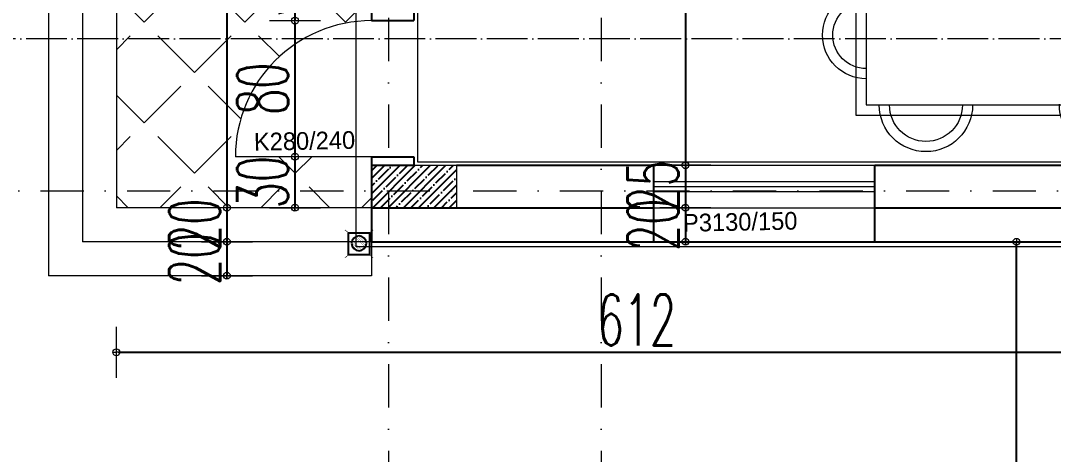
# Model space of a CAD drawing. Header units: millimetres. Extents: x -16104 to 67872, y -88009 to 12107.
# Drawn here: x 28799 to 29406, y -6715 to -6460 of the extents above; entities that cross this region are included whole.
import ezdxf

# ---------------------------------------------------------------- set-up
doc = ezdxf.new("R2010")
doc.units = ezdxf.units.MM
for name, pattern in [('ACAD_ISO04W100', [30, 24, -3, 0, -3]), ('ACAD_ISO07W100', [3, 0, -3]), ('DASHDOTX2', [50.8, 25.4, -12.7, 0, -12.7])]:
    doc.linetypes.add(name, pattern=pattern)
doc.layers.get('0').update_dxf_attribs({"color": 241})
for name, color, linetype, lineweight in [('AKS', 1, 'ACAD_ISO07W100', 5), ('akslar', 144, 'Continuous', 20), ('balkon', 6, 'Continuous', 5), ('duvar', 123, 'Continuous', 25), ('emsal&kolon', 1, 'Continuous', 5), ('kapı', 3, 'Continuous', 5), ('OLCU', 54, 'Continuous', 13), ('pencere', 5, 'Continuous', 5), ('POZ', 36, 'Continuous', 18), ('SıVA', 40, 'Continuous', 9), ('tefriş', 30, 'Continuous', 5), ('ÖLÇÜ', 252, 'Continuous', 20)]:
    doc.layers.add(name, color=color, linetype=linetype, lineweight=lineweight)
doc.styles.add('DIM', font='Txttw.shx', dxfattribs={"width": 0.6})
doc.styles.add('M2', font='stylu.ttf', dxfattribs={"height": 10})
doc.dimstyles.new('50', dxfattribs={"dimscale": 0, "dimtxt": 30, "dimasz": 1, "dimexe": 0, "dimexo": 2, "dimgap": 4, "dimtad": 1, "dimdec": 0, "dimzin": 0, "dimdsep": 46, "dimtxsty": 'DIM', "dimblk1": 'DOT', "dimblk2": 'DOT', "dimsah": 1, "dimcen": 1.5, "dimdle": 3, "dimse1": 1, "dimse2": 1, "dimclrd": 256, "dimclre": 9, "dimclrt": 256, "dimadec": 0, "dimazin": 0, "dimtfac": 0.24, "dimtdec": 0, "dimtix": 1, "dimtmove": 2, "dimatfit": 3, "dimldrblk": 'DOT', "dimfxl": 0, "dimtolj": 1, "dimtzin": 15, "dimarcsym": 0})

# ---------------------------------------------------------------- blocks, each defined once
blk = doc.blocks.new('rb')
at = {"layer": 'tefriş'}
for points in [[(1548.4, 487.07), (1595.5, 487.07), (1595.5, 394.92), (1548.4, 394.92)], [(1551.4, 484.07), (1592.5, 484.07), (1592.5, 397.92), (1551.4, 397.92)]]:
    blk.add_lwpolyline(points, close=True, dxfattribs=at)
for centre, radius, start, end in [((1571.95, 484.07), 12.83, 0, 180), ((1571.95, 484.07), 9.83, 0, 180), ((1551.4, 466.84), 14.18, 90, 270), ((1592.5, 466.49), 13.72, 270, 90), ((1551.4, 466.84), 11.18, 90, 270), ((1592.5, 466.49), 10.72, 270, 90), ((1551.4, 415.62), 14.18, 90, 270), ((1551.4, 415.62), 11.18, 90, 270), ((1592.29, 413.54), 13.72, 270, 90), ((1592.29, 413.54), 10.72, 270, 90), ((1571.95, 397.92), 13.83, 180, 0), ((1571.95, 397.92), 10.83, 180, 0)]:
    blk.add_arc(centre, radius, start, end, dxfattribs=at)
blk = doc.blocks.new('DOT')
for p, q in [((0, 15), (0, -15)), ((-2, 0), (0, 0)), ((2, 0), (0, 0))]:
    blk.add_line(p, q)
blk.add_circle((0, 0), 2)
blk = doc.blocks.new('*D7673')
at = {"layer": 'Defpoints', "color": 0, "transparency": 16777216}
for p in [(28919.93, -6074.87), (28919.93, -6569.56), (28919.93, -6569.56)]:
    blk.add_point(p, dxfattribs=at)
at = {"layer": 'OLCU', "lineweight": -2, "transparency": 16777216}
blk.add_line((28919.93, -6075.87), (28919.93, -6568.56), dxfattribs=at)
for p, rotation in [((28919.93, -6074.87), 90), ((28919.93, -6569.56), 270)]:
    blk.add_blockref('DOT', p, dxfattribs=dict(at, rotation=rotation))
at = {"layer": 'OLCU', "transparency": 16777216, "insert": (28900.93, -6322.22), "char_height": 30, "attachment_point": 5, "rotation": 90, "style": 'DIM'}
blk.add_mtext('\\A1;495', dxfattribs=at)
blk = doc.blocks.new('*D7674')
at = {"layer": 'Defpoints', "color": 0, "transparency": 16777216}
for p in [(28919.93, -6569.56), (28919.93, -6589.56), (28919.93, -6589.56)]:
    blk.add_point(p, dxfattribs=at)
at = {"layer": 'OLCU', "lineweight": -2, "transparency": 16777216}
for p, q in [((28919.93, -6568.56), (28919.93, -6567.56)), ((28919.93, -6569.56), (28919.93, -6589.56)), ((28919.93, -6590.56), (28919.93, -6591.56))]:
    blk.add_line(p, q, dxfattribs=at)
for p, rotation in [((28919.93, -6569.56), 270), ((28919.93, -6589.56), 90)]:
    blk.add_blockref('DOT', p, dxfattribs=dict(at, rotation=rotation))
at = {"layer": 'OLCU', "transparency": 16777216, "insert": (28900.93, -6579.56), "char_height": 30, "attachment_point": 5, "rotation": 90, "style": 'DIM'}
blk.add_mtext('\\A1;20', dxfattribs=at)
blk = doc.blocks.new('*D7988')
at = {"layer": 'Defpoints', "color": 0, "transparency": 16777216}
for p in [(28919.93, -6589.56), (28919.93, -6609.56), (28919.93, -6609.56)]:
    blk.add_point(p, dxfattribs=at)
at = {"layer": 'OLCU', "lineweight": -2, "transparency": 16777216}
for p, q in [((28919.93, -6588.56), (28919.93, -6587.56)), ((28919.93, -6589.56), (28919.93, -6609.56)), ((28919.93, -6610.56), (28919.93, -6611.56))]:
    blk.add_line(p, q, dxfattribs=at)
for p, rotation in [((28919.93, -6589.56), 270), ((28919.93, -6609.56), 90)]:
    blk.add_blockref('DOT', p, dxfattribs=dict(at, rotation=rotation))
at = {"layer": 'OLCU', "transparency": 16777216, "insert": (28900.93, -6599.56), "char_height": 30, "attachment_point": 5, "rotation": 90, "style": 'DIM'}
blk.add_mtext('\\A1;20', dxfattribs=at)
blk = doc.blocks.new('*D7991')
at = {"layer": 'Defpoints', "color": 0, "transparency": 16777216}
for p in [(29004.93, -6424.56), (28959.93, -6459.56), (29004.93, -6459.56)]:
    blk.add_point(p, dxfattribs=at)
at = {"layer": 'OLCU', "lineweight": -2, "transparency": 16777216}
for p, q in [((28959.93, -6423.56), (28959.93, -6422.56)), ((28959.93, -6424.56), (28959.93, -6459.56)), ((28959.93, -6460.56), (28959.93, -6461.56))]:
    blk.add_line(p, q, dxfattribs=at)
for p, rotation in [((28959.93, -6424.56), 270), ((28959.93, -6459.56), 90)]:
    blk.add_blockref('DOT', p, dxfattribs=dict(at, rotation=rotation))
at = {"layer": 'OLCU', "transparency": 16777216, "insert": (28940.93, -6442.06), "char_height": 30, "attachment_point": 5, "rotation": 90, "style": 'DIM'}
blk.add_mtext('\\A1;35', dxfattribs=at)
blk = doc.blocks.new('*D7677')
at = {"layer": 'Defpoints', "color": 0, "transparency": 16777216}
for p in [(29004.93, -6459.56), (28959.93, -6539.56), (29004.93, -6539.56)]:
    blk.add_point(p, dxfattribs=at)
at = {"layer": 'OLCU', "lineweight": -2, "transparency": 16777216}
blk.add_line((28959.93, -6460.56), (28959.93, -6538.56), dxfattribs=at)
for p, rotation in [((28959.93, -6459.56), 90), ((28959.93, -6539.56), 270)]:
    blk.add_blockref('DOT', p, dxfattribs=dict(at, rotation=rotation))
at = {"layer": 'OLCU', "transparency": 16777216, "insert": (28940.93, -6499.56), "char_height": 30, "attachment_point": 5, "rotation": 90, "style": 'DIM'}
blk.add_mtext('\\A1;80', dxfattribs=at)
blk = doc.blocks.new('*D7678')
at = {"layer": 'Defpoints', "color": 0, "transparency": 16777216}
for p in [(28959.93, -6539.56), (28959.93, -6569.56), (28959.93, -6569.56)]:
    blk.add_point(p, dxfattribs=at)
at = {"layer": 'OLCU', "lineweight": -2, "transparency": 16777216}
for p, q in [((28959.93, -6538.56), (28959.93, -6537.56)), ((28959.93, -6539.56), (28959.93, -6569.56)), ((28959.93, -6570.56), (28959.93, -6571.56))]:
    blk.add_line(p, q, dxfattribs=at)
for p, rotation in [((28959.93, -6539.56), 270), ((28959.93, -6569.56), 90)]:
    blk.add_blockref('DOT', p, dxfattribs=dict(at, rotation=rotation))
at = {"layer": 'OLCU', "transparency": 16777216, "insert": (28940.93, -6554.56), "char_height": 30, "attachment_point": 5, "rotation": 90, "style": 'DIM'}
blk.add_mtext('\\A1;30', dxfattribs=at)
blk = doc.blocks.new('*D7687')
at = {"layer": 'Defpoints', "color": 0, "transparency": 16777216}
for p in [(29189.57, -6059.87), (29189.57, -6544.56), (29189.57, -6544.56)]:
    blk.add_point(p, dxfattribs=at)
at = {"layer": 'OLCU', "lineweight": -2, "transparency": 16777216}
blk.add_line((29189.57, -6060.87), (29189.57, -6543.56), dxfattribs=at)
for p, rotation in [((29189.57, -6059.87), 90), ((29189.57, -6544.56), 270)]:
    blk.add_blockref('DOT', p, dxfattribs=dict(at, rotation=rotation))
at = {"layer": 'OLCU', "transparency": 16777216, "insert": (29170.57, -6302.22), "char_height": 30, "attachment_point": 5, "rotation": 90, "style": 'DIM'}
blk.add_mtext('\\A1;485', dxfattribs=at)
blk = doc.blocks.new('*D7688')
at = {"layer": 'Defpoints', "color": 0, "transparency": 16777216}
for p in [(29189.57, -6544.56), (29189.57, -6569.56), (29189.57, -6569.56)]:
    blk.add_point(p, dxfattribs=at)
at = {"layer": 'OLCU', "lineweight": -2, "transparency": 16777216}
for p, q in [((29189.57, -6543.56), (29189.57, -6542.56)), ((29189.57, -6544.56), (29189.57, -6569.56)), ((29189.57, -6570.56), (29189.57, -6571.56))]:
    blk.add_line(p, q, dxfattribs=at)
for p, rotation in [((29189.57, -6544.56), 270), ((29189.57, -6569.56), 90)]:
    blk.add_blockref('DOT', p, dxfattribs=dict(at, rotation=rotation))
at = {"layer": 'OLCU', "transparency": 16777216, "insert": (29170.57, -6557.06), "char_height": 30, "attachment_point": 5, "rotation": 90, "style": 'DIM'}
blk.add_mtext('\\A1;25', dxfattribs=at)
blk = doc.blocks.new('*D7706')
at = {"layer": 'Defpoints', "color": 0, "transparency": 16777216}
for p in [(29189.57, -6569.56), (29189.57, -6589.56), (29189.57, -6589.56)]:
    blk.add_point(p, dxfattribs=at)
at = {"layer": 'OLCU', "lineweight": -2, "transparency": 16777216}
for p, q in [((29189.57, -6568.56), (29189.57, -6567.56)), ((29189.57, -6569.56), (29189.57, -6589.56)), ((29189.57, -6590.56), (29189.57, -6591.56))]:
    blk.add_line(p, q, dxfattribs=at)
for p, rotation in [((29189.57, -6569.56), 270), ((29189.57, -6589.56), 90)]:
    blk.add_blockref('DOT', p, dxfattribs=dict(at, rotation=rotation))
at = {"layer": 'OLCU', "transparency": 16777216, "insert": (29170.57, -6579.56), "char_height": 30, "attachment_point": 5, "rotation": 90, "style": 'DIM'}
blk.add_mtext('\\A1;20', dxfattribs=at)
blk = doc.blocks.new('A$C412C2498')
at = {"color": 5, "const_width": 0.6}
for points in [[(3.64, 24.29), (0.19, 27)], [(23.8, 24.29), (27.26, 27)], [(3.64, 2.95), (0.19, 0.24)], [(23.8, 2.95), (27.26, 0.24)]]:
    blk.add_lwpolyline(points, dxfattribs=at)
at = {"color": 5}
blk.add_lwpolyline([(23.8, 24.29), (3.64, 24.29), (3.64, 2.95), (23.8, 2.95)], close=True, dxfattribs=at)
at = {"const_width": 0.1}
for points in [[(6.68, 12.23), (14.63, 20.17)], [(6.76, 14.48), (12.37, 20.1)], [(7.15, 10.44), (16.41, 19.71)], [(7.89, 9.07), (17.79, 18.97)], [(8.8, 8), (18.86, 18.06)], [(9.96, 7.09), (19.77, 16.9)], [(11.26, 6.45), (20.41, 15.6)], [(13.03, 6.04), (20.82, 13.83)], [(14.77, 6.07), (20.78, 12.09)], [(17.41, 7.02), (19.84, 9.45)]]:
    blk.add_lwpolyline(points, dxfattribs=at)
blk.add_circle((13.74, 13.11), 7.12)
blk = doc.blocks.new('A$C5E2C1EC0')
at = {"xscale": 0.6105719971092185, "yscale": 0.6105719971092185, "zscale": 0.6105719971092185}
blk.add_blockref('A$C412C2498', (0, 0), dxfattribs=at)
blk = doc.blocks.new('*D7966')
at = {"layer": 'Defpoints', "color": 0, "transparency": 16777216}
for p in [(28854.93, -6569.56), (29466.93, -6589.56), (29466.93, -6654.56)]:
    blk.add_point(p, dxfattribs=at)
at = {"layer": 'OLCU', "lineweight": -2, "transparency": 16777216}
blk.add_line((28855.93, -6654.56), (29465.93, -6654.56), dxfattribs=at)
at = {"layer": 'OLCU', "lineweight": -2, "transparency": 16777216, "rotation": 180}
blk.add_blockref('DOT', (28854.93, -6654.56), dxfattribs=at)
at = {"layer": 'OLCU', "lineweight": -2, "transparency": 16777216}
blk.add_blockref('DOT', (29466.93, -6654.56), dxfattribs=at)
at = {"layer": 'OLCU', "transparency": 16777216, "insert": (29160.93, -6635.56), "char_height": 30, "attachment_point": 5, "style": 'DIM'}
blk.add_mtext('\\A1;612', dxfattribs=at)
blk = doc.blocks.new('*D7969')
at = {"layer": 'Defpoints', "color": 0, "transparency": 16777216}
for p in [(29384.22, -6589.56), (29486.93, -6589.56), (29486.93, -7594.06)]:
    blk.add_point(p, dxfattribs=at)
at = {"layer": 'OLCU', "lineweight": -2, "transparency": 16777216}
blk.add_line((29384.22, -7593.06), (29384.22, -6590.56), dxfattribs=at)
for p, rotation in [((29384.22, -6589.56), 90), ((29384.22, -7594.06), 270)]:
    blk.add_blockref('DOT', p, dxfattribs=dict(at, rotation=rotation))
at = {"layer": 'OLCU', "transparency": 16777216, "insert": (29365.22, -7091.81), "char_height": 30, "attachment_point": 5, "rotation": 90, "style": 'DIM'}
blk.add_mtext('\\A1;1005', dxfattribs=at)

msp = doc.modelspace()

# ---------------------------------------------------------------- hatches: boundary and pattern name
h = msp.add_hatch()
h.set_pattern_fill('ANSI35,_O', color=256)
h.set_pattern_definition([(45, (18012.7763, -17059.605), (-4.490128, 4.490128), []), (45, (18017.2665, -17059.605), (-4.490128, 4.490128), [7.9375, -1.5875, 0, -1.5875])])
h.paths.add_polyline_path([(29014.91, -6544.56), (29004.93, -6544.56), (29004.93, -6559.56), (29014.91, -6559.56)])
h.paths.add_polyline_path([(29054.93, -6544.56), (29014.91, -6544.56), (29014.91, -6559.56), (29054.93, -6559.56)])
h.paths.add_polyline_path([(29054.93, -6559.56), (29014.91, -6559.56), (29014.91, -6569.56), (29054.93, -6569.56)])
h.paths.add_polyline_path([(29014.91, -6559.56), (29004.93, -6559.56), (29004.93, -6569.56), (29014.91, -6569.56)])
at = {"layer": 'ÖLÇÜ'}
h = msp.add_hatch(dxfattribs=at)
h.set_pattern_fill('ANGLE,_O', color=256, scale=6, angle=45)
h.set_pattern_definition([(45, (14409.383, 0), (-29.63485, 29.63485), [30.48, -11.43]), (135, (14409.383, 0), (-29.63485, -29.63485), [30.48, -11.43])])
h.paths.add_polyline_path([(28919.93, -6074.87), (28854.93, -6074.87), (28854.93, -6099.87), (28923.93, -6099.87, -0.079624)])
h.paths.add_polyline_path([(28923.93, -6099.87), (28854.93, -6099.87), (28854.93, -6279.56), (29004.93, -6279.56), (29004.93, -6099.87), (28999.93, -6099.87), (28999.93, -6154.87, -0.323907)])
h.paths.add_polyline_path([(29004.93, -6424.56), (29004.93, -6294.56), (29004.93, -6279.56), (28854.93, -6279.56), (28854.93, -6470.24), (28965, -6470.24, -0.131404), (29004.93, -6459.56)])
h.paths.add_polyline_path([(28965, -6470.24), (28854.93, -6470.24), (28854.93, -6559.56), (29004.93, -6559.56), (29004.93, -6544.56), (29004.93, -6539.56), (28924.93, -6539.56, -0.268211)])
h.paths.add_polyline_path([(29004.93, -6559.56), (28854.93, -6559.56), (28854.93, -6569.56), (29004.93, -6569.56)])
h.paths.add_polyline_path([(29002.88, -6135.86), (29001.8, -6073.93), (28988.13, -6074.17), (28989.21, -6136.1)], flags=9)
h.paths.add_polyline_path([(28855.26, -6251.87), (28943.11, -6251.87), (28943.11, -6281.65), (28855.26, -6281.65)], flags=9)
h.paths.add_polyline_path([(28855.91, -6223.64), (28960.05, -6223.64), (28960.05, -6250.5), (28855.91, -6250.5)], flags=24)
h.paths.add_polyline_path([(29005.43, -6408.88), (29005.69, -6318.39), (28987.92, -6318.34), (28987.66, -6408.83)], flags=9)
h.paths.add_polyline_path([(28918.43, -6521.63), (28918.43, -6477.49), (28963.43, -6477.49), (28963.43, -6521.63)], flags=24)
h.paths.add_polyline_path([(28918.43, -6576.63), (28918.43, -6532.49), (28963.43, -6532.49), (28963.43, -6576.63)], flags=9)
h.paths.add_polyline_path([(28878.43, -6601.63), (28878.43, -6557.49), (28923.43, -6557.49), (28923.43, -6601.63)], flags=9)

# ---------------------------------------------------------------- linework, layer by layer
at = {"layer": 'AKS', "color": 1, "linetype": 'ACAD_ISO04W100'}
msp.add_line((31324.11, -6470.24), (28715.76, -6470.24), dxfattribs=at)
at = {"layer": 'akslar', "linetype": 'DASHDOTX2'}
for p, q in [((29014.91, -5134.56), (29014.91, -7944.06)), ((29139.93, -5134.56), (29139.93, -7944.06)), ((28504.93, -6559.56), (31554.93, -6559.56))]:
    msp.add_line(p, q, dxfattribs=at)
at = {"layer": 'balkon'}
for p, q in [((28814.93, -6074.87), (28814.93, -6609.56)), ((28834.93, -6074.87), (28834.93, -6589.56)), ((28854.93, -6074.87), (28854.93, -6569.56)), ((29004.93, -6569.56), (28854.93, -6569.56)), ((29004.93, -6589.56), (28834.93, -6589.56)), ((29004.93, -6589.56), (29004.93, -6609.56)), ((29004.93, -6609.56), (28814.93, -6609.56))]:
    msp.add_line(p, q, dxfattribs=at)
at = {"layer": 'duvar'}
for p, q in [((29004.93, -6424.56), (29004.93, -6459.56)), ((29029.93, -6424.56), (29029.93, -6459.56)), ((29004.93, -6459.56), (29029.93, -6459.56)), ((29004.93, -6539.56), (29004.93, -6589.56)), ((29004.93, -6539.56), (29029.93, -6539.56)), ((29029.93, -6539.56), (29029.93, -6544.56)), ((29004.93, -6544.56), (29029.93, -6544.56)), ((29054.93, -6544.56), (29170.93, -6544.56)), ((29170.93, -6589.56), (29170.93, -6544.56)), ((29300.93, -6544.56), (29629.93, -6544.56)), ((29300.93, -6589.56), (29300.93, -6544.56)), ((29004.93, -6569.56), (29170.93, -6569.56)), ((29300.93, -6569.56), (29486.93, -6569.56)), ((29004.93, -6589.56), (29170.93, -6589.56)), ((29170.93, -6589.56), (29300.93, -6589.56)), ((29300.93, -6589.56), (29466.93, -6589.56))]:
    msp.add_line(p, q, dxfattribs=at)
at = {"layer": 'emsal&kolon'}
msp.add_lwpolyline([(29004.93, -6569.56), (29004.93, -6544.56), (29054.93, -6544.56), (29054.93, -6569.56), (29004.93, -6569.56)], dxfattribs=at)
at = {"layer": 'kapı'}
msp.add_line((29004.93, -6539.56), (28924.93, -6539.56), dxfattribs=at)
msp.add_arc((29004.93, -6539.56), 80, 90, 180, dxfattribs=at)
at = {"layer": 'OLCU'}
msp.add_line((29300.93, -6589.56), (29300.93, -6589.56), dxfattribs=at)
at = {"layer": 'pencere'}
for p, q in [((29170.93, -6544.56), (29300.93, -6544.56)), ((29170.93, -6554.06), (29300.93, -6554.06)), ((29170.93, -6557.06), (29300.93, -6557.06)), ((29170.93, -6560.06), (29300.93, -6560.06)), ((29170.93, -6569.56), (29300.93, -6569.56))]:
    msp.add_line(p, q, dxfattribs=at)
at = {"layer": 'SıVA'}
for points in [[(30594.93, -6842.56), (30594.93, -7357.06), (30459.93, -7357.06), (30459.93, -7617.06), (29677.93, -7617.06), (29677.93, -7447.06), (29457.93, -7447.06), (29457.93, -6592.56), (28995.93, -6592.56), (28995.93, -6077.87), (28825.93, -6077.87), (28825.93, -5625.56), (29115.93, -5625.56), (29115.93, -5455.56), (30937.93, -5455.56), (30937.93, -5625.56), (31227.93, -5625.56), (31227.93, -6077.87), (31057.93, -6077.87), (31057.93, -6572.56), (30897.93, -6572.56), (30897.93, -6842.56)], [(29031.93, -6542.56), (29627.93, -6542.56), (29627.93, -6517.56), (29632.93, -6517.56), (29632.93, -6301.56), (29627.93, -6301.56), (29627.93, -6247.56), (29632.93, -6247.56), (29632.93, -6061.87), (29539.93, -6061.87), (29056.93, -6061.87), (29056.93, -6076.87), (29031.93, -6076.87), (29031.93, -6459.56)]]:
    msp.add_lwpolyline(points, close=True, dxfattribs=at)

# ---------------------------------------------------------------- block references
at = {"ltscale": 50, "xscale": -1, "rotation": 180}
msp.add_blockref('A$C5E2C1EC0', (28989.23, -6582.48), dxfattribs=at)
at = {"layer": 'pencere', "xscale": -2, "yscale": 2, "zscale": 2, "rotation": 90}
msp.add_blockref('rb', (30263.97, -3324.15), dxfattribs=at)

# ---------------------------------------------------------------- texts
at = {"layer": 'POZ', "style": 'M2', "flags": 4}
for tag, p in [('K280/240', (28935.91, -6536.05)), ('P3130/150', (29188.25, -6583.7))]:
    msp.add_attdef(tag, p, 'K1 80/210', height=10.4, rotation=1.13919, dxfattribs=at)

# ---------------------------------------------------------------- dimensions: what is measured, and where the dimension line sits
at = {"layer": 'OLCU'}
for base, p1, p2, text, picture, middle in [((29189.57, -6544.56), (29189.57, -6059.87), (29189.57, -6544.56), '485', '*D7687', (29170.57, -6302.22)), ((28919.93, -6569.56), (28919.93, -6074.87), (28919.93, -6569.56), '495', '*D7673', (28900.93, -6322.22))]:
    dim = msp.add_linear_dim(base=base, p1=p1, p2=p2, angle=90, text=text, dimstyle='50', override={"dimscale": 1}, dxfattribs=at)
    dim.commit()
    dim.dimension.update_dxf_attribs({"geometry": picture, "text_midpoint": middle})
for base, p1, p2, picture, middle in [((28959.93, -6459.56), (29004.93, -6424.56), (29004.93, -6459.56), '*D7991', (28940.93, -6442.06)), ((28959.93, -6539.56), (29004.93, -6459.56), (29004.93, -6539.56), '*D7677', (28940.93, -6499.56)), ((28959.93, -6569.56), (28959.93, -6539.56), (28959.93, -6569.56), '*D7678', (28940.93, -6554.56)), ((29189.57, -6569.56), (29189.57, -6544.56), (29189.57, -6569.56), '*D7688', (29170.57, -6557.06)), ((28919.93, -6589.56), (28919.93, -6569.56), (28919.93, -6589.56), '*D7674', (28900.93, -6579.56)), ((29189.57, -6589.56), (29189.57, -6569.56), (29189.57, -6589.56), '*D7706', (29170.57, -6579.56)), ((28919.93, -6609.56), (28919.93, -6589.56), (28919.93, -6609.56), '*D7988', (28900.93, -6599.56))]:
    dim = msp.add_linear_dim(base=base, p1=p1, p2=p2, angle=90, dimstyle='50', override={"dimscale": 1}, dxfattribs=at)
    dim.commit()
    dim.dimension.update_dxf_attribs({"geometry": picture, "text_midpoint": middle})
dim = msp.add_linear_dim(base=(29466.93, -6654.56), p1=(28854.93, -6569.56), p2=(29466.93, -6589.56), dimstyle='50', override={"dimscale": 1}, dxfattribs=at)
dim.commit()
dim.dimension.update_dxf_attribs({"geometry": '*D7966', "text_midpoint": (29160.93, -6635.56)})
dim = msp.add_aligned_dim(p1=(29486.92750704, -7594.06011155), p2=(29486.92750704, -6589.56011155), distance=102.70769654, dimstyle='50', override={"dimscale": 1}, dxfattribs=at)
dim.commit()
dim.dimension.update_dxf_attribs({"geometry": '*D7969', "text_midpoint": (29365.2198105, -7091.81011155)})

doc.saveas('drawing.dxf')
